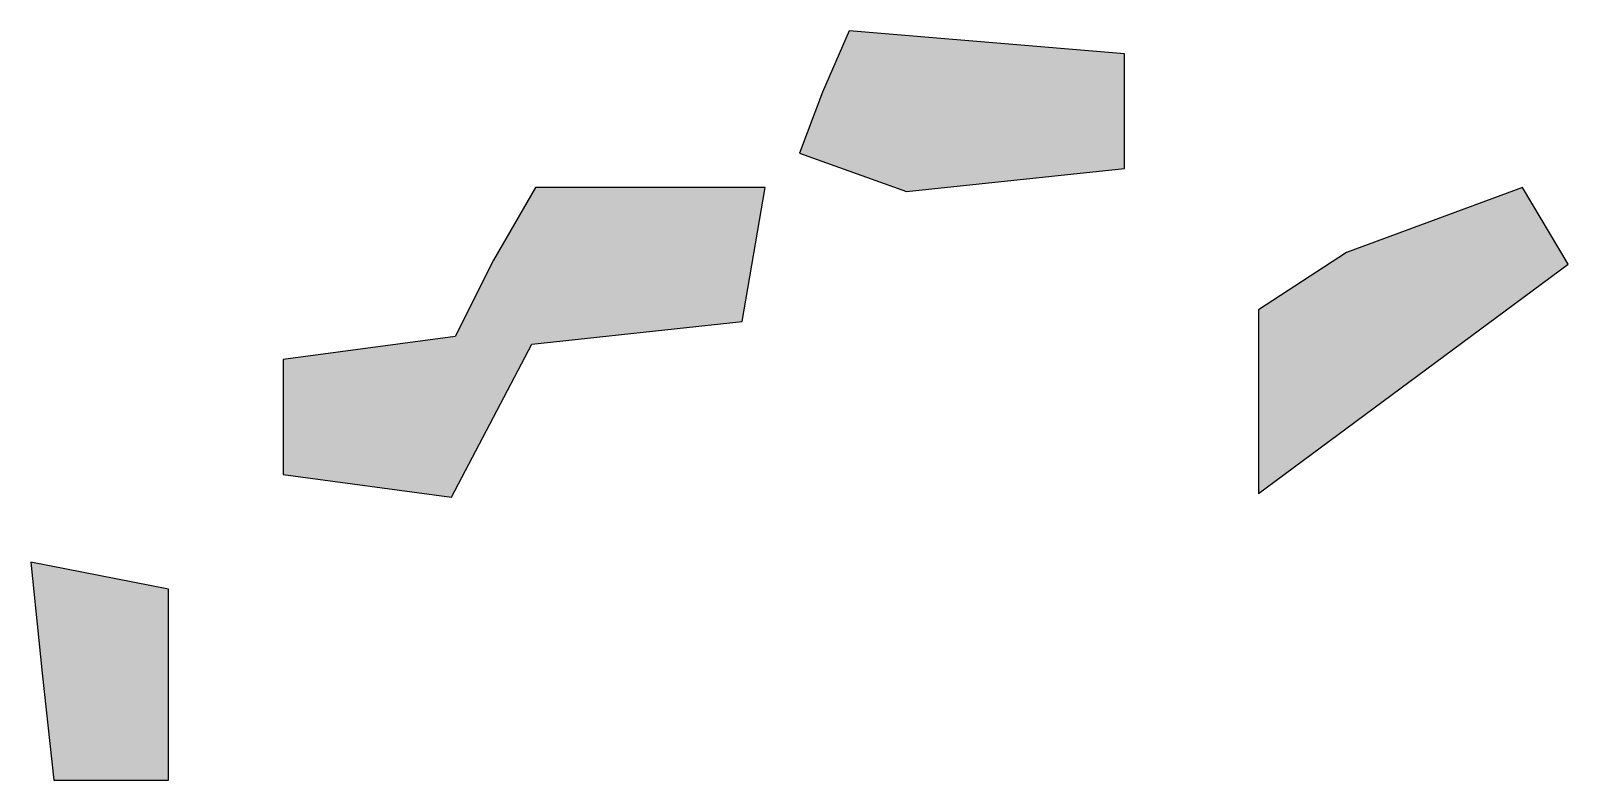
# Model space of a CAD drawing. Header units: millimetres. Extents: x -7200 to 93979, y -9600 to 40920.
# Drawn here: x -2764 to -1744, y 6814 to 7311 of the extents above; entities that cross this region are included whole.
import ezdxf

# ---------------------------------------------------------------- set-up
doc = ezdxf.new("R2010")
doc.units = ezdxf.units.MM
doc.layers.add('ЗАЛИВКА', color=7, linetype='Continuous')
doc.layers.add('ПЛАН', color=7, linetype='Continuous')

msp = doc.modelspace()

# ---------------------------------------------------------------- hatches: boundary and pattern name
at = {"layer": 'ЗАЛИВКА'}
for points in [[(-2238.6, 7270.8), (-2253.8, 7230.2), (-2182.7, 7204.8), (-2038, 7220.1), (-2038, 7296.2), (-2220.8, 7311.5)], [(-2456.9, 7159.2), (-2482.3, 7108.4), (-2596.5, 7093.2), (-2596.5, 7017), (-2484.8, 7001.8), (-2431.5, 7103.3), (-2291.9, 7118.5), (-2276.7, 7207.4), (-2429, 7207.4)], [(-1890.8, 7164.2), (-1949.2, 7126.2), (-1949.2, 7004.3), (-1743.6, 7156.6), (-1774, 7207.4)], [(-2756.4, 6885), (-2748.8, 6813.9), (-2672.6, 6813.9), (-2672.6, 6940.8), (-2764, 6958.6)]]:
    msp.add_hatch(color=7, dxfattribs=at).paths.add_polyline_path(points)

# ---------------------------------------------------------------- linework, layer by layer
at = {"layer": 'ПЛАН'}
for points in [[(-2238.6, 7270.8), (-2253.8, 7230.2), (-2182.7, 7204.8), (-2038, 7220.1), (-2038, 7296.2), (-2220.8, 7311.5)], [(-2456.9, 7159.2), (-2482.3, 7108.4), (-2596.5, 7093.2), (-2596.5, 7017), (-2484.8, 7001.8), (-2431.5, 7103.3), (-2291.9, 7118.5), (-2276.7, 7207.4), (-2429, 7207.4)], [(-1890.8, 7164.2), (-1949.2, 7126.2), (-1949.2, 7004.3), (-1743.6, 7156.6), (-1774, 7207.4)], [(-2756.4, 6885), (-2748.8, 6813.9), (-2672.6, 6813.9), (-2672.6, 6940.8), (-2764, 6958.6)]]:
    msp.add_lwpolyline(points, close=True, dxfattribs=at)

doc.saveas('drawing.dxf')
